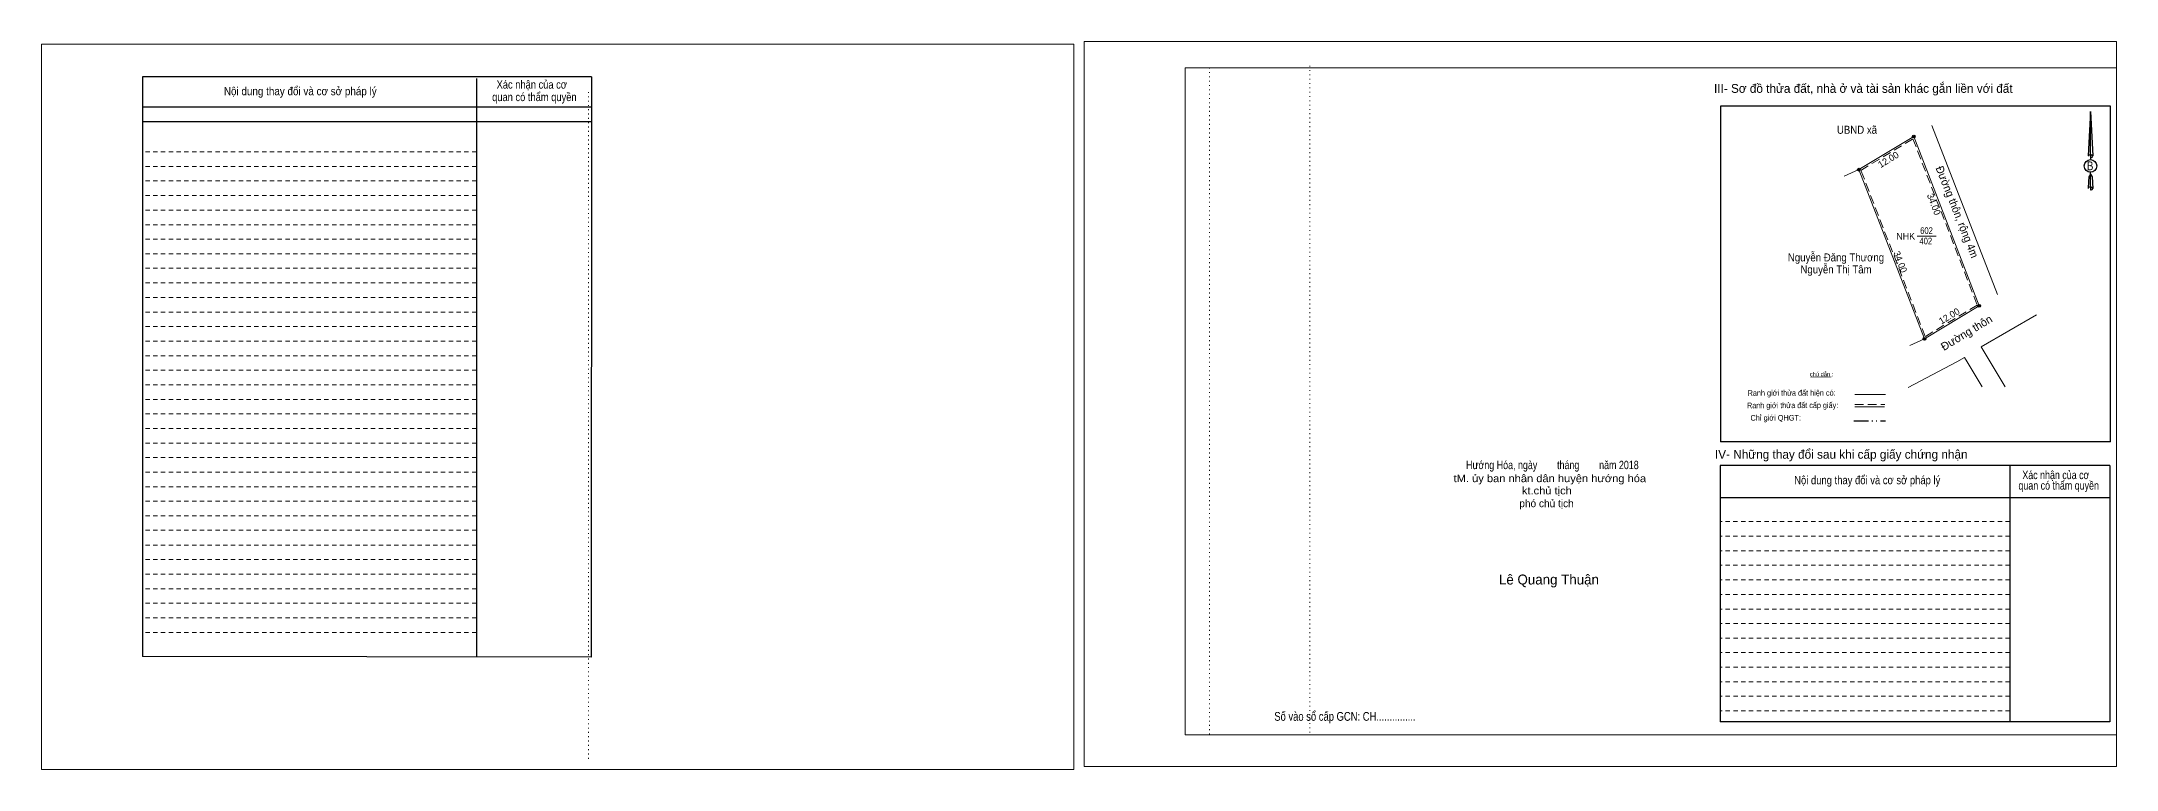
# Model space of a CAD drawing. Header units: metres. Extents: x 548171 to 548851, y 1837786 to 1837934.
# Drawn here: x 548461.7 to 548850.7, y 1837795.8 to 1837932.2 of the extents above; entities that cross this region are included whole.
import ezdxf
from ezdxf.enums import TextEntityAlignment as Align

# ---------------------------------------------------------------- set-up
doc = ezdxf.new("R2010")
doc.units = ezdxf.units.M
doc.header["$LTSCALE"] = 0.54
for name, pattern in [('DASH_DOUBLE_DOT', [9.2, 5, -1.2, 0.3, -1.2, 0.3, -1.2]), ('DOTTED', [1.5, 0.3, -1.2]), ('MEDIUM_DASHED', [4.5, 3, -1.5]), ('SHORT_DASHED', [2.7, 1.5, -1.2])]:
    doc.linetypes.add(name, pattern=pattern)
for name, color, linetype, lineweight in [('18', 7, 'Continuous', 25), ('28', 7, 'SHORT_DASHED', 13), ('3', 7, 'Continuous', 13), ('5', 7, 'DASH_DOUBLE_DOT', 25), ('55', 7, 'Continuous', 13), ('7', 7, 'Continuous', 13), ('8', 7, 'Continuous', 13)]:
    doc.layers.add(name, color=color, linetype=linetype, lineweight=lineweight)

msp = doc.modelspace()

# ---------------------------------------------------------------- hatches: boundary and pattern name
at = {"layer": '8'}
for points in [[(548812.9027, 1837914.36, 1), (548812.3973, 1837914.36, 1)], [(548802.6327, 1837908.16, 1), (548802.1273, 1837908.16, 1)], [(548802.6327, 1837908.16, 1), (548802.1273, 1837908.16, 1)], [(548825.1927, 1837882.66, 1), (548824.6873, 1837882.66, 1)], [(548814.9227, 1837876.46, 1), (548814.4173, 1837876.46, 1)]]:
    msp.add_hatch(color=256, dxfattribs=at).paths.add_polyline_path(points)

# ---------------------------------------------------------------- linework, layer by layer
at = {"layer": '18'}
for p, q in [((548845.77, 1837919.05), (548846.21, 1837910.73)), ((548845.77, 1837919.05), (548846.21, 1837910.73)), ((548845.77, 1837919.05), (548846.21, 1837910.73)), ((548845.41, 1837912), (548845.36, 1837910.74)), ((548845.77, 1837910.97), (548845.77, 1837910.67)), ((548845.77, 1837910.67), (548845.77, 1837910.44)), ((548845.77, 1837910.44), (548845.77, 1837910.1)), ((548845.77, 1837910.44), (548845.77, 1837910.1)), ((548845.77, 1837910.44), (548845.77, 1837910.1)), ((548846.21, 1837910.73), (548846.21, 1837910.74)), ((548845.77, 1837907.29), (548845.77, 1837907.65)), ((548845.77, 1837907.29), (548845.77, 1837907.65)), ((548845.77, 1837907.29), (548845.77, 1837907.65)), ((548845.77, 1837907.29), (548846.09, 1837906.84)), ((548845.77, 1837907.29), (548846.09, 1837906.84)), ((548845.77, 1837907.29), (548846.09, 1837906.84)), ((548845.77, 1837904.93), (548845.77, 1837904.62)), ((548845.77, 1837904.62), (548845.77, 1837904.37)), ((548846.09, 1837906.84), (548846.21, 1837904.65)), ((548846.09, 1837906.84), (548846.21, 1837904.65)), ((548846.09, 1837906.84), (548846.21, 1837904.65)), ((548846.21, 1837904.65), (548846.21, 1837904.67))]:
    msp.add_line(p, q, dxfattribs=at)
for points in [[(548845.77, 1837910.97), (548845.77, 1837919.05), (548845.41, 1837912)], [(548845.77, 1837904.93), (548845.77, 1837907.29), (548845.49, 1837906.84), (548845.41, 1837905.95), (548845.36, 1837904.67)]]:
    msp.add_lwpolyline(points, dxfattribs=at)
msp.add_ellipse((548845.7878, 1837908.8617), major_axis=(0, 1.1864), ratio=0.983453, dxfattribs=at)
for centre, start_param, end_param in [((548845.7883, 1837910.6899), 1.57079633, 3.07445202), ((548845.7883, 1837910.6899), 0.06714063, 1.57079633), ((548845.7883, 1837910.6899), 4.71238898, 6.28318531), ((548845.7883, 1837904.6346), 2.49106941, 3.07427841), ((548845.7883, 1837904.6346), 1.57079633, 2.49106941), ((548845.7883, 1837904.6346), 0.06714063, 1.57079633), ((548845.7883, 1837904.6346), 4.71238898, 6.28318531)]:
    msp.add_ellipse(centre, major_axis=(0.4277, 0), ratio=0.655448, start_param=start_param, end_param=end_param, dxfattribs=at)
at = {"layer": '28', "linetype": 'Continuous', "lineweight": 25}
for p, q in [((548564.77, 1837925.53), (548480.6, 1837925.53)), ((548543.19, 1837925.25), (548543.23, 1837816.92)), ((548564.77, 1837925.53), (548564.69, 1837816.85)), ((548564.77, 1837919.86), (548480.71, 1837919.86)), ((548564.77, 1837919.86), (548480.71, 1837919.86)), ((548564.77, 1837917.12), (548480.71, 1837917.12)), ((548849.53, 1837857.19), (548776.41, 1837857.19)), ((548830.65, 1837852.74), (548830.69, 1837804.75)), ((548849.45, 1837852.74), (548849.43, 1837804.75)), ((548849.43, 1837846.66), (548776.36, 1837846.66)), ((548564.69, 1837816.85), (548480.6, 1837816.97)), ((548849.43, 1837804.75), (548776.36, 1837804.75))]:
    msp.add_line(p, q, dxfattribs=at)
at = {"layer": '28'}
for p, q in [((548543.19, 1837911.52), (548480.6, 1837911.52)), ((548543.19, 1837908.77), (548480.6, 1837908.77)), ((548543.19, 1837906.07), (548480.6, 1837906.07)), ((548543.19, 1837903.3), (548480.6, 1837903.3)), ((548543.19, 1837900.59), (548480.6, 1837900.59)), ((548543.19, 1837897.85), (548480.6, 1837897.85)), ((548543.19, 1837895.13), (548480.6, 1837895.13)), ((548543.19, 1837892.4), (548480.6, 1837892.4)), ((548543.19, 1837889.68), (548480.6, 1837889.68)), ((548543.19, 1837886.94), (548480.6, 1837886.94)), ((548543.19, 1837884.23), (548480.6, 1837884.23)), ((548543.19, 1837881.48), (548480.6, 1837881.48)), ((548543.19, 1837878.78), (548480.6, 1837878.78)), ((548543.19, 1837876.06), (548480.6, 1837876.06)), ((548543.19, 1837873.31), (548480.6, 1837873.31)), ((548543.19, 1837870.61), (548480.6, 1837870.61)), ((548543.19, 1837867.85), (548480.6, 1837867.85)), ((548543.19, 1837865.13), (548480.6, 1837865.13)), ((548543.19, 1837862.39), (548480.6, 1837862.39)), ((548543.19, 1837859.67), (548480.6, 1837859.67)), ((548543.19, 1837856.93), (548480.6, 1837856.93)), ((548543.19, 1837854.21), (548480.6, 1837854.21)), ((548543.19, 1837851.48), (548480.6, 1837851.48)), ((548543.19, 1837848.75), (548480.6, 1837848.75)), ((548543.19, 1837846.05), (548480.6, 1837846.05)), ((548543.19, 1837843.29), (548480.6, 1837843.29)), ((548830.67, 1837842.24), (548776.36, 1837842.24)), ((548543.19, 1837840.6), (548480.6, 1837840.6)), ((548830.67, 1837839.51), (548776.36, 1837839.51)), ((548543.19, 1837837.84), (548480.6, 1837837.84)), ((548543.19, 1837835.13), (548480.6, 1837835.13)), ((548830.67, 1837836.77), (548776.36, 1837836.77)), ((548543.19, 1837832.39), (548480.6, 1837832.39)), ((548830.67, 1837834.06), (548776.36, 1837834.06)), ((548830.67, 1837831.32), (548776.36, 1837831.32)), ((548543.19, 1837829.64), (548480.6, 1837829.64)), ((548543.19, 1837826.93), (548480.6, 1837826.93)), ((548830.67, 1837828.59), (548776.36, 1837828.59)), ((548543.19, 1837824.19), (548480.6, 1837824.19)), ((548830.67, 1837825.84), (548776.36, 1837825.84)), ((548830.69, 1837823.13), (548776.36, 1837823.13)), ((548543.19, 1837821.46), (548480.6, 1837821.46)), ((548830.69, 1837820.41), (548776.36, 1837820.41)), ((548830.69, 1837817.69), (548776.36, 1837817.69)), ((548830.69, 1837814.95), (548776.36, 1837814.95)), ((548830.69, 1837812.22), (548776.36, 1837812.22)), ((548830.69, 1837809.51), (548776.36, 1837809.51)), ((548830.69, 1837806.78), (548776.36, 1837806.78))]:
    msp.add_line(p, q, dxfattribs=at)
at = {"layer": '28', "linetype": 'Continuous', "lineweight": 25}
for points in [[(548564.77, 1837925.53), (548480.6, 1837925.53), (548480.6, 1837816.97)], [(548849.53, 1837857.19), (548849.53, 1837920.03), (548776.41, 1837920.03), (548776.41, 1837857.19)], [(548849.45, 1837852.74), (548776.36, 1837852.74), (548776.36, 1837804.75)]]:
    msp.add_lwpolyline(points, dxfattribs=at)
at = {"layer": '3'}
for p, q in [((548676.1, 1837927.25), (548850.67, 1837927.25)), ((548676.1, 1837802.29), (548676.1, 1837927.25)), ((548850.67, 1837927.25), (548850.67, 1837801.25)), ((548676.1, 1837802.29), (548850.67, 1837802.29))]:
    msp.add_line(p, q, dxfattribs=at)
at = {"layer": '3', "linetype": 'DOTTED'}
for p, q in [((548680.63, 1837927.25), (548680.63, 1837802.29)), ((548699.47, 1837927.62), (548699.47, 1837802.65)), ((548564.21, 1837922.7), (548564.21, 1837797.76))]:
    msp.add_line(p, q, dxfattribs=at)
at = {"layer": '3'}
for points in [[(548657.13, 1837796.37), (548850.67, 1837796.37), (548850.67, 1837932.16), (548657.13, 1837932.16)], [(548461.67, 1837795.8), (548655.21, 1837795.8), (548655.21, 1837931.64), (548461.67, 1837931.64)], [(548461.67, 1837931.64), (548655.21, 1837931.64), (548655.21, 1837795.8), (548461.67, 1837795.8)], [(548461.67, 1837795.8), (548655.21, 1837795.8), (548655.21, 1837931.64), (548461.67, 1837931.64)]]:
    msp.add_lwpolyline(points, close=True, dxfattribs=at)
msp.add_lwpolyline([(548683.17, 1837927.25), (548850.67, 1837927.25), (548850.67, 1837802.29), (548683.17, 1837802.29)], dxfattribs=at)
at = {"layer": '5'}
msp.add_line((548801.45, 1837861.12), (548807.35, 1837861.12), dxfattribs=at)
at = {"layer": '55'}
for p, q in [((548801.59, 1837866.07), (548807.35, 1837866.07)), ((548801.63, 1837863.76), (548807.15, 1837863.76)), ((548801.63, 1837863.76), (548807.15, 1837863.76))]:
    msp.add_line(p, q, dxfattribs=at)
at = {"layer": '55', "linetype": 'MEDIUM_DASHED'}
msp.add_line((548801.62, 1837864.15), (548807.27, 1837864.15), dxfattribs=at)
at = {"layer": '7'}
msp.add_line((548793.35, 1837869.3), (548797.16, 1837869.36), dxfattribs=at)
at = {"layer": '8'}
for p, q in [((548816.06, 1837916.46), (548828.35, 1837884.76)), ((548802.38, 1837908.16), (548799.62, 1837906.91)), ((548813.33, 1837895.67), (548816.88, 1837895.67)), ((548825.32, 1837874.96), (548835.7, 1837880.99)), ((548814.67, 1837876.46), (548811.91, 1837875.21)), ((548822.2, 1837872.97), (548822.67, 1837872.18)), ((548822.67, 1837872.18), (548825.48, 1837867.47))]:
    msp.add_line(p, q, dxfattribs=at)
for points in [[(548802.38, 1837908.16), (548812.65, 1837914.36), (548824.94, 1837882.66), (548814.67, 1837876.46)], [(548812.65, 1837914.36), (548824.94, 1837882.66), (548814.67, 1837876.46), (548802.38, 1837908.16)]]:
    msp.add_lwpolyline(points, close=True, dxfattribs=at)
at = {"layer": '8', "linetype": 'MEDIUM_DASHED'}
msp.add_lwpolyline([(548802.75, 1837908.03), (548812.5, 1837913.92), (548824.57, 1837882.79), (548814.82, 1837876.9)], close=True, dxfattribs=at)
at = {"layer": '8'}
for points in [[(548829.78, 1837867.47), (548826.97, 1837872.18), (548825.32, 1837874.96)], [(548811.61, 1837867.33), (548820.72, 1837872.18), (548822.2, 1837872.97)]]:
    msp.add_lwpolyline(points, dxfattribs=at)
at = {"layer": '8', "lineweight": 25}
for centre in [(548812.65, 1837914.36), (548802.38, 1837908.16), (548802.38, 1837908.16), (548824.94, 1837882.66), (548814.67, 1837876.46)]:
    msp.add_circle(centre, 0.2527, dxfattribs=at)

# ---------------------------------------------------------------- texts
at = {"layer": '18'}
for s, height, width, p in [('B', 1.629, 0.85, (548845.725, 1837908.06)), ('tM. ủy ban nhân dân huyện hướng hóa', 1.415, 1.1, (548744.44, 1837849.62)), ('Hướng Hóa, ngày        tháng        năm 2018', 1.56, 0.8, (548744.92, 1837852.06)), ('kt.chủ tịch', 1.415, 1.1, (548743.88, 1837847.33)), ('Số vào sổ cấp GCN: CH...............', 1.65, 0.8, (548706.025, 1837804.92))]:
    msp.add_text(s, height=height, dxfattribs=dict(at, width=width)).set_placement(p, align=Align.CENTER)
for s, height, p in [('phó chủ tịch', 1.415, (548743.815, 1837844.93)), ('Lê Quang Thuận', 1.867, (548744.27, 1837830.45))]:
    msp.add_text(s, height=height, dxfattribs=at).set_placement(p, align=Align.CENTER)
at = {"layer": '28'}
for s, height, width, p in [('Nội dung thay đổi và cơ sở pháp lý', 1.537, 0.9, (548510.185, 1837922.1)), ('Nội dung thay đổi và cơ sở pháp lý', 1.537, 0.9, (548510.185, 1837922.1)), ('Xác nhận của cơ', 1.537, 0.85, (548553.58, 1837923.34)), ('Xác nhận của cơ', 1.537, 0.85, (548553.58, 1837923.34)), (' quan có thẩm quyền', 1.537, 0.85, (548553.825, 1837921)), (' quan có thẩm quyền', 1.537, 0.85, (548553.825, 1837921)), ('Nội dung thay đổi và cơ sở pháp lý', 1.556, 0.85, (548803.945, 1837849.23)), (' quan có thẩm quyền', 1.556, 0.8, (548839.6, 1837848.22)), ('Xác nhận của cơ', 1.556, 0.8, (548839.3, 1837850.19))]:
    msp.add_text(s, height=height, dxfattribs=dict(at, width=width)).set_placement(p, align=Align.CENTER)
for s, p in [('III- Sơ đồ thửa đất, nhà ở và tài sản khác gắn liền với đất', (548803.205, 1837922.55)), ('IV- Những thay đổi sau khi cấp giấy chứng nhận', (548799.07, 1837854.01))]:
    msp.add_text(s, height=1.65, dxfattribs=at).set_placement(p, align=Align.CENTER)
at = {"layer": '55'}
for s, height, width, p in [('Ranh giới thửa đất hiện có:', 1.065, 0.8, (548789.7687, 1837865.8065)), ('Chỉ giới QHGT:', 1.06, 0.85, (548786.7937, 1837861.1498)), ('Ranh giới thửa đất cấp giấy:', 1.06, 0.8, (548789.9537, 1837863.4871))]:
    msp.add_text(s, height=height, rotation=0.135, dxfattribs=dict(at, width=width)).set_placement(p, align=Align.CENTER)
at = {"layer": '7'}
msp.add_text('chú dẫn :', height=0.7841, rotation=359.974, dxfattribs=at).set_placement((548795.3848, 1837869.4589), align=Align.CENTER)
at = {"layer": '8'}
for s, height, width, p in [('UBND xã', 1.5, 0.9, (548802.015, 1837914.88)), ('602', 1.25, 0.85, (548815.055, 1837896.12)), ('Nguyễn Đăng Thương', 1.5, 0.9, (548798.085, 1837890.97)), ('402', 1.25, 0.85, (548814.915, 1837894.16)), ('Nguyễn Thị Tâm', 1.5, 0.9, (548798.09, 1837888.72))]:
    msp.add_text(s, height=height, dxfattribs=dict(at, width=width)).set_placement(p, align=Align.CENTER)
for s, rotation, p in [('12.00', 31.119, (548808.227, 1837909.5031)), ('34.00', 291.191, (548815.854, 1837901.4509)), ('34.00', 291.191, (548809.564, 1837890.6609)), ('12.00', 31.119, (548819.637, 1837880.1931))]:
    msp.add_text(s, height=1.25, rotation=rotation, dxfattribs=at).set_placement(p, align=Align.CENTER)
at = {"layer": '8', "width": 0.95}
msp.add_text('Đường thôn, rộng 4m', height=1.5, rotation=291.639, dxfattribs=at).set_placement((548820.0968, 1837899.9615), align=Align.CENTER)
at = {"layer": '8'}
msp.add_text('NHK', height=1.25, dxfattribs=at).set_placement((548811.145, 1837895.07), align=Align.CENTER)
msp.add_text('Đường thôn', height=1.5, rotation=31.119, dxfattribs=at).set_placement((548818.32, 1837874.18))

doc.saveas('drawing.dxf')
